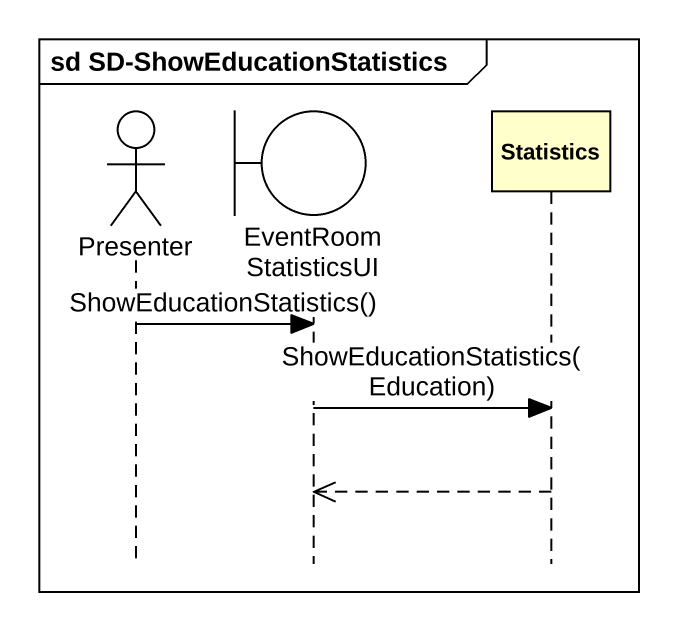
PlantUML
@startuml
mainframe sd SD-ShowEducationStatistics
hide footbox
actor Presenter
boundary EventRoomStatisticsUI
participant Statistics

Presenter -> EventRoomStatisticsUI : ShowEducationStatistics()
EventRoomStatisticsUI -> Statistics : ShowEducationStatistics(Education)
Statistics -->> EventRoomStatisticsUI
@enduml
